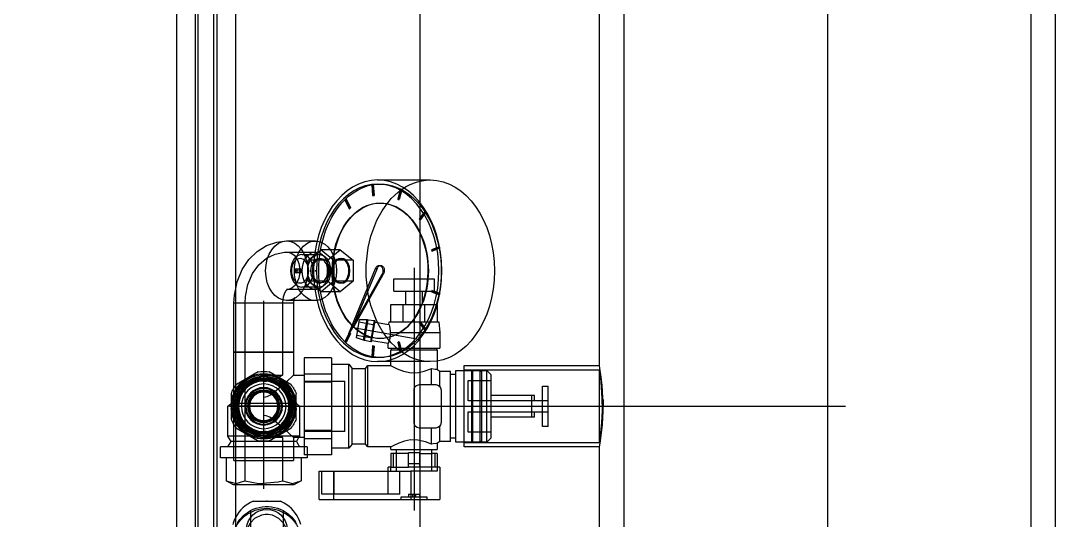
# Model space of a CAD drawing. Extents: x -234346 to 58427, y -132654 to -82394.
# Drawn here: x -196273.9 to -195891.9, y -103326.8 to -103142.6 of the extents above; entities that cross this region are included whole.
import ezdxf

# ---------------------------------------------------------------- set-up
doc = ezdxf.new("R2010")
doc.units = 0
doc.header["$LTSCALE"] = 8
doc.layers.get('0').update_dxf_attribs({"color": 9, "lineweight": 5})
doc.layers.add('PUMP EQUIPMENT BLOCK', color=30, linetype='Continuous')

# ---------------------------------------------------------------- blocks, each defined once
blk = doc.blocks.new('BOOSTER PUMP BLOCK')
for p, q in [((384, 629.45), (-532.5, 629.45)), ((406, 620.35), (-554, 620.35)), ((-154, 324.59), (-154, 552)), ((466, 545.3), (-614, 545.3)), ((-554, 470.25), (406, 470.25)), ((-151.43, 462.45), (-154, 462.49)), ((-309.67, 461.15), (-168.81, 461.15)), ((-169, 461.18), (-169, 411.15)), ((-167.5, 461.17), (-167.5, 411.15)), ((-167.5, 461.15), (-140.5, 461.15)), ((-154, 462.24), (-154.81, 462.23)), ((-140.5, 411.15), (-140.5, 461.15)), ((-139.03, 461.15), (1.69, 461.15)), ((-139, 411.15), (-139, 461.15)), ((-161.39, 442.15), (-146.61, 442.15)), ((-161.39, 442.15), (-161.39, 440.15)), ((-161.39, 440.15), (-146.61, 440.15)), ((-156, 412.65), (-156, 442.15)), ((-152, 442.15), (-152, 412.65)), ((-146.61, 440.15), (-146.61, 442.15)), ((-158, 437.19), (-158, 421.15)), ((-158, 437.19), (-156, 437.19)), ((-158, 436.15), (-150, 436.15)), ((-152, 437.19), (-150, 437.19)), ((-150, 437.19), (-150, 421.15)), ((-165.62, 421.15), (-167.22, 419.55)), ((-165.62, 421.15), (-142.38, 421.15)), ((-163.5, 421.15), (-163.5, 412.65)), ((-144.5, 412.65), (-144.5, 421.15)), ((-140.78, 419.55), (-142.38, 421.15)), ((-167.22, 419.55), (-167.22, 417.65)), ((-167.22, 419.55), (-140.78, 419.55)), ((-167.22, 417.65), (-140.78, 417.65)), ((-166.67, 417.65), (-167.22, 417.05)), ((-167.22, 417.05), (-167.22, 414.35)), ((-167.22, 417.05), (-140.78, 417.05)), ((-140.78, 417.05), (-141.33, 417.65)), ((-140.78, 417.65), (-140.78, 419.55)), ((-140.78, 414.35), (-140.78, 417.05)), ((-167.22, 414.35), (-140.78, 414.35)), ((-167.22, 414.35), (-166.75, 413.95)), ((-167.22, 413.95), (-140.78, 413.95)), ((-167.22, 413.95), (-167.22, 411.15)), ((-163.5, 412.65), (-156, 412.65)), ((-152, 412.65), (-144.5, 412.65)), ((-141.25, 413.95), (-140.78, 414.35)), ((-140.78, 411.15), (-140.78, 413.95)), ((-169, 411.15), (-139, 411.15)), ((-167.22, 411.15), (-167.22, 408.15)), ((-140.78, 408.15), (-140.78, 411.15)), ((-167.22, 408.15), (-140.78, 408.15)), ((-167, 406.15), (-141, 406.15)), ((-167, 406.15), (-167, 402.15)), ((-165.8, 408.15), (-165.8, 406.15)), ((-142.2, 406.15), (-142.2, 408.15)), ((-141, 402.15), (-141, 406.15)), ((-188.4, 357.65), (-188.4, 402.15)), ((-176.4, 402.15), (-188.4, 402.15)), ((-176.4, 401.15), (-177.9, 401.15)), ((-177.9, 401.15), (-177.9, 391.5)), ((-176.4, 402.15), (-176.4, 390.65)), ((-171.4, 401.26), (-176.4, 401.26)), ((-171.4, 401.26), (-171.4, 399.15)), ((-167.67, 401.15), (-169.9, 401.15)), ((-169.9, 384.15), (-169.9, 401.15)), ((-167, 402.15), (-167.71, 401.08)), ((-167, 402.15), (-161.32, 402.15)), ((-148, 402.65), (-160, 402.65)), ((-146.68, 402.15), (-141, 402.15)), ((-140.29, 401.08), (-141, 402.15)), ((-137.32, 401.15), (-140.33, 401.15)), ((-133.2, 401.15), (-137.32, 401.15)), ((-133.2, 384.15), (-133.2, 401.15)), ((-126.8, 402.15), (-132.5, 402.15)), ((-132.5, 383.15), (-132.5, 402.15)), ((-126.8, 383.79), (-126.8, 402.15)), ((-122.8, 401.81), (-126.8, 402.15)), ((-122.8, 383.48), (-122.8, 401.81)), ((-116.5, 401.15), (-122.8, 401.15)), ((-116.5, 384.15), (-116.5, 401.15)), ((-112.76, 402.04), (-112.39, 401.05)), ((-112.76, 401.86), (-112.76, 402.04)), ((-112.45, 401.04), (-112.76, 401.86)), ((-111.25, 399.4), (-112.28, 402.14)), ((-112.28, 402.14), (-112.28, 401.96)), ((-112.28, 401.96), (-111.97, 401.13)), ((-111.97, 401.13), (-111.25, 399.23)), ((-95.72, 402.14), (-96.75, 399.4)), ((-96.75, 399.23), (-96.03, 401.13)), ((-96.03, 401.13), (-95.72, 401.96)), ((-95.72, 401.96), (-95.72, 402.14)), ((-95.61, 401.05), (-95.24, 402.04)), ((-95.24, 401.86), (-95.55, 401.04)), ((-95.24, 402.04), (-95.24, 401.86)), ((-187.4, 397.4), (-188.4, 397.4)), ((-187.4, 387.9), (-187.4, 397.4)), ((-176.4, 399.15), (-177.9, 399.15)), ((-171.4, 400.35), (-176.4, 400.35)), ((-169.9, 399.15), (-176.4, 399.15)), ((-171.4, 394.65), (-171.4, 399.15)), ((-167.96, 399.15), (-162, 399.15)), ((-162, 400.65), (-162, 394.65)), ((-146, 394.65), (-146, 400.65)), ((-146, 399.15), (-140.04, 399.15)), ((-137.5, 398.66), (-137.5, 379.22)), ((-132.5, 400.9), (-133.2, 400.9)), ((-111.73, 399.13), (-112.45, 401.04)), ((-112.39, 401.05), (-111.73, 399.31)), ((-111.73, 399.13), (-111.73, 399.31)), ((-107, 400.15), (-111.5, 400.15)), ((-111.5, 385.15), (-111.5, 400.15)), ((-111.25, 399.23), (-111.25, 399.4)), ((-107, 385.15), (-107, 400.15)), ((-96.75, 399.23), (-96.75, 399.4)), ((-96.27, 399.31), (-95.61, 401.05)), ((-95.55, 401.04), (-96.27, 399.13)), ((-96.27, 399.13), (-96.27, 399.31)), ((-70.5, 379.22), (-70.5, 398.66)), ((-188.4, 394.8), (-309.55, 394.8)), ((-70.5, 394.8), (-188.4, 394.8)), ((-186.4, 394.65), (-187.4, 394.65)), ((-186.4, 390.65), (-186.4, 394.65)), ((-175.26, 394.65), (-176.4, 394.65)), ((-171, 394.65), (-175.26, 394.65)), ((-175.26, 394.65), (-175.26, 390.65)), ((-171, 390.65), (-171, 394.65)), ((-129.18, 393.68), (-125.17, 370.93)), ((-125.9, 396.78), (-125.15, 396.2)), ((-125.9, 396.6), (-125.9, 396.78)), ((-125.28, 396.12), (-125.9, 396.6)), ((-122.84, 394.93), (-125.53, 397.02)), ((-125.53, 397.02), (-125.53, 396.84)), ((-125.53, 396.84), (-124.9, 396.35)), ((-123.21, 394.51), (-125.28, 396.12)), ((-125.15, 396.2), (-123.21, 394.68)), ((-124.9, 396.35), (-122.84, 394.75)), ((-123.21, 394.51), (-123.21, 394.68)), ((-122.84, 394.75), (-122.84, 394.93)), ((-122.8, 396.65), (-116.5, 396.65)), ((-111.5, 395.65), (-116.5, 395.65)), ((-82.47, 397.02), (-85.16, 394.93)), ((-85.16, 394.75), (-83.1, 396.35)), ((-85.16, 394.75), (-85.16, 394.93)), ((-84.79, 394.68), (-82.85, 396.2)), ((-82.72, 396.12), (-84.79, 394.51)), ((-84.79, 394.51), (-84.79, 394.68)), ((-83.1, 396.35), (-82.47, 396.84)), ((-82.85, 396.2), (-82.1, 396.78)), ((-82.1, 396.6), (-82.72, 396.12)), ((-82.47, 396.84), (-82.47, 397.02)), ((-82.1, 396.78), (-82.1, 396.6)), ((1.55, 394.8), (-70.5, 394.8)), ((-102.93, 392.65), (-192.47, 392.65)), ((-177.9, 391.5), (-188.4, 391.5)), ((-186.4, 393.15), (-187.4, 393.15)), ((-186.4, 392.15), (-187.4, 392.15)), ((-186.4, 390.65), (-187.4, 390.65)), ((-177.9, 357.65), (-177.9, 391.5)), ((-176.4, 384.04), (-176.4, 390.65)), ((-176.4, 390.65), (-171, 390.65)), ((-171.4, 390.65), (-171.4, 384.04)), ((-160, 392.65), (-148, 392.65)), ((-188.4, 387.9), (-187.4, 387.9)), ((-186.4, 387.41), (-186.4, 358.65)), ((-186.4, 387.41), (-177.9, 387.41)), ((-177.9, 386.15), (-171.4, 386.15)), ((-171.4, 386.15), (-169.9, 386.15)), ((-134.16, 387.84), (-133.66, 387.71)), ((-134.16, 387.66), (-134.16, 387.84)), ((-133.75, 387.56), (-134.16, 387.66)), ((-130.24, 387.19), (-133.99, 388.17)), ((-133.99, 388.17), (-133.99, 388)), ((-133.99, 388), (-133.56, 387.88)), ((-130.41, 386.68), (-133.75, 387.56)), ((-133.66, 387.71), (-130.41, 386.85)), ((-133.56, 387.88), (-130.24, 387.01)), ((-130.41, 386.68), (-130.41, 386.85)), ((-130.24, 387.01), (-130.24, 387.19)), ((-122.8, 388.65), (-116.5, 388.65)), ((-116.5, 389.65), (-111.5, 389.65)), ((-74.01, 388.17), (-77.76, 387.19)), ((-77.76, 387.01), (-74.44, 387.88)), ((-77.76, 387.01), (-77.76, 387.19)), ((-77.59, 386.85), (-74.34, 387.71)), ((-74.25, 387.56), (-77.59, 386.68)), ((-77.59, 386.68), (-77.59, 386.85)), ((-74.44, 387.88), (-74.01, 388)), ((-74.34, 387.71), (-73.84, 387.84)), ((-73.84, 387.66), (-74.25, 387.56)), ((-74.01, 388), (-74.01, 388.17)), ((-73.84, 387.84), (-73.84, 387.66)), ((-186.4, 383.15), (-177.9, 383.15)), ((-177.9, 384.15), (-176.4, 384.15)), ((-177.9, 383.15), (-176.4, 383.15)), ((-171.4, 384.94), (-176.4, 384.94)), ((-176.4, 384.04), (-176.4, 383.15)), ((-171.4, 384.04), (-176.4, 384.04)), ((-169.9, 384.15), (-168.94, 384.15)), ((-169, 384.25), (-169, 375.65)), ((-139.06, 384.15), (-137.5, 384.15)), ((-139, 375.65), (-139, 384.25)), ((-137.5, 384.15), (-133.2, 384.15)), ((-133.2, 384.4), (-132.5, 384.4)), ((-132.5, 383.15), (-130.84, 383.15)), ((-130.88, 383.15), (-129.81, 377.06)), ((-123.82, 383.39), (-122.8, 383.48)), ((-122.91, 378.28), (-123.81, 383.4)), ((-122.8, 384.15), (-116.5, 384.15)), ((-111.5, 385.15), (-107, 385.15)), ((-136, 380.1), (-136, 379.22)), ((-130.13, 377), (-122.58, 378.33)), ((-129, 380.28), (-129, 380.1)), ((-105.36, 380.79), (-127.08, 368.53)), ((-127.08, 368.53), (-103.11, 378.48)), ((-124.72, 370.39), (-105.36, 381.32)), ((-103.11, 379.01), (-124.48, 370.14)), ((-122.4, 378.06), (-122.58, 378.33)), ((-105.36, 380.79), (-105.36, 381.32)), ((-103.11, 378.48), (-103.11, 379.01)), ((-102, 379.75), (-102, 380.28)), ((-79, 380.1), (-79, 380.28)), ((-72, 379.22), (-72, 380.1)), ((-169, 375.65), (-168, 374.68)), ((-169, 375.65), (-139, 375.65)), ((-168, 374.68), (-168, 369.83)), ((-168, 374.68), (-140, 374.68)), ((-140, 374.68), (-139, 375.65)), ((-140, 369.83), (-140, 374.68)), ((-131.8, 377.91), (-135.77, 377.57)), ((-135.77, 377.39), (-131.8, 377.73)), ((-135.77, 377.57), (-135.77, 377.39)), ((-135.71, 377.22), (-131.77, 377.56)), ((-131.73, 377.38), (-135.71, 377.04)), ((-135.71, 377.04), (-135.71, 377.22)), ((-131.8, 377.73), (-131.8, 377.91)), ((-131.77, 377.56), (-131.73, 377.56)), ((-131.73, 377.38), (-131.73, 377.56)), ((-130.22, 376.68), (-122.4, 378.06)), ((-130.13, 377), (-130.22, 376.68)), ((-130.22, 376.68), (-129.67, 374.4)), ((-129.67, 374.4), (-122.13, 375.73)), ((-129.67, 374.4), (-129.65, 374.05)), ((-129.65, 374.05), (-122.03, 375.39)), ((-128.82, 377.23), (-127.82, 371.53)), ((-122.89, 372.4), (-123.9, 378.1)), ((-122.13, 375.73), (-122.4, 378.06)), ((-122.03, 375.39), (-122.13, 375.73)), ((-122.03, 372.55), (-122.03, 375.39)), ((-76.27, 377.38), (-76.27, 377.56)), ((-76.27, 377.56), (-76.23, 377.56)), ((-72.29, 377.04), (-76.27, 377.38)), ((-76.23, 377.56), (-72.29, 377.22)), ((-72.23, 377.57), (-76.2, 377.91)), ((-76.2, 377.73), (-76.2, 377.91)), ((-76.2, 377.73), (-72.23, 377.39)), ((-72.29, 377.22), (-72.29, 377.04)), ((-72.23, 377.39), (-72.23, 377.57)), ((-129.65, 374.05), (-128.68, 371.38)), ((-128.68, 371.38), (-122.03, 372.55)), ((-168, 369.83), (-169.5, 368.57)), ((-169.5, 368.57), (-138.5, 368.57)), ((-169.5, 368.57), (-169.5, 362.15)), ((-168, 369.83), (-140, 369.83)), ((-163.28, 367.15), (-144.73, 367.15)), ((-163.28, 367.15), (-163.28, 352.15)), ((-144.73, 352.15), (-144.73, 367.15)), ((-138.5, 368.57), (-140, 369.83)), ((-138.5, 362.15), (-138.5, 368.57)), ((-127.17, 369.16), (-130.48, 367.57)), ((-130.48, 367.39), (-127.17, 368.98)), ((-130.48, 367.57), (-130.48, 367.39)), ((-130.19, 367.28), (-127.08, 368.78)), ((-127.08, 368.6), (-130.19, 367.1)), ((-130.19, 367.1), (-130.19, 367.28)), ((-127.17, 368.98), (-127.17, 369.16)), ((-127.08, 368.89), (-124.72, 370.22)), ((-124.48, 369.97), (-127.08, 368.89)), ((-127.08, 368.53), (-127.08, 368.89)), ((-127.08, 368.78), (-126.88, 368.87)), ((-126.88, 368.69), (-127.08, 368.6)), ((-126.88, 368.69), (-126.88, 368.87)), ((-124.72, 370.22), (-124.72, 370.39)), ((-124.48, 370.14), (-124.48, 369.97)), ((-107.86, 370.16), (-111.73, 365.43)), ((-107.86, 370.16), (-107.86, 363.09)), ((-100.14, 370.16), (-107.86, 370.16)), ((-100.14, 370.16), (-100.14, 363.09)), ((-96.27, 365.43), (-100.14, 370.16)), ((-81.12, 368.69), (-81.12, 368.87)), ((-81.12, 368.87), (-81, 368.81)), ((-77.81, 367.1), (-81.12, 368.69)), ((-81, 368.81), (-77.81, 367.28)), ((-77.52, 367.57), (-80.83, 369.16)), ((-80.83, 368.98), (-80.83, 369.16)), ((-80.83, 368.98), (-77.52, 367.39)), ((-77.81, 367.28), (-77.81, 367.1)), ((-77.52, 367.39), (-77.52, 367.57)), ((-177.9, 363.04), (-186.4, 363.04)), ((-111.73, 365.43), (-107.86, 360.7)), ((-111.73, 365.43), (-111.73, 358.36)), ((-107.86, 363.09), (-111.73, 358.36)), ((-108.5, 365.99), (-108.5, 365.43)), ((-100.14, 363.09), (-107.86, 363.09)), ((-100.14, 360.7), (-96.27, 365.43)), ((-96.27, 358.36), (-100.14, 363.09)), ((-99.5, 365.43), (-99.5, 366.18)), ((-96.27, 365.43), (-96.27, 358.36)), ((-177.9, 362.92), (-188.4, 362.92)), ((-136.1, 362.15), (-171.9, 362.15)), ((-171.9, 362.15), (-171.9, 353.15)), ((-166, 362.15), (-166, 352.15)), ((-162.95, 362.15), (-162.95, 352.15)), ((-145.05, 362.15), (-145.05, 352.15)), ((-142, 352.15), (-142, 362.15)), ((-136.1, 362.15), (-136.1, 352.15)), ((-107.86, 360.7), (-100.14, 360.7)), ((-107.86, 360.7), (-107.86, 355.69)), ((-100.14, 360.7), (-100.14, 355.69)), ((-188.4, 357.65), (-177.9, 357.65)), ((-186.4, 358.65), (-177.9, 358.65)), ((-115, 356.24), (-115, 345.63)), ((-111.73, 358.36), (-109.7, 355.88)), ((-110.9, 356.24), (-110.9, 345.63)), ((-110, 357.65), (-110, 355.91)), ((-110, 355.91), (-110, 353.83)), ((-109.7, 355.88), (-107.86, 353.63)), ((-108.5, 358.36), (-108.5, 357.65)), ((-107.86, 355.69), (-107.86, 353.63)), ((-100.14, 353.63), (-98.3, 355.88)), ((-100.14, 355.69), (-100.14, 353.63)), ((-99.5, 357.65), (-99.5, 358.36)), ((-98.3, 355.88), (-96.27, 358.36)), ((-98, 355.91), (-98, 357.65)), ((-98, 353.83), (-98, 355.91)), ((-97.1, 345.63), (-97.1, 356.24)), ((-93, 345.63), (-93, 356.24)), ((-173, 353.15), (-173, 321.15)), ((-171.9, 353.15), (-173, 353.15)), ((-169, 353.15), (-171.9, 353.15)), ((-171.9, 353.15), (-171.9, 352.15)), ((-169, 352.15), (-171.9, 352.15)), ((-169, 353.15), (-169, 352.34)), ((-169, 352.34), (-169, 321.15)), ((-136.1, 352.15), (-169, 352.15)), ((-165.5, 352.15), (-165.5, 350.06)), ((-142.5, 348.13), (-142.5, 352.15)), ((-110, 353.83), (-110, 351.29)), ((-107.86, 353.63), (-100.14, 353.63)), ((-98, 351.29), (-98, 353.83)), ((-181.43, 351), (-183, 348.28)), ((-183, 348.28), (-183, 326.01)), ((-173, 351), (-181.43, 351)), ((-174, 326.15), (-174, 348.15)), ((-165.49, 348.15), (-174, 348.15)), ((-166.99, 349.2), (-169, 350.37)), ((-165.5, 350.06), (-166.99, 349.2)), ((-166.99, 349.2), (-166.99, 325.09)), ((-164.98, 350.37), (-165.5, 350.06)), ((-165.5, 350.06), (-165.5, 348.13)), ((-165.5, 348.15), (-162.13, 344.55)), ((-164.98, 350.37), (-164.98, 349.91)), ((-154, 350.37), (-164.98, 350.37)), ((-164.98, 349.91), (-164.98, 342.16)), ((-158.61, 349.15), (-149.39, 349.15)), ((-153, 349.2), (-154, 350.37)), ((-154, 350.37), (-154, 325.15)), ((-153, 349.2), (-153, 325.09)), ((-144.94, 345.57), (-142.5, 348.15)), ((-134, 348.15), (-142.51, 348.15)), ((-134, 348.15), (-134, 326.15)), ((-116, 348.15), (-134, 348.15)), ((-134, 326.15), (-134, 348.15)), ((-116, 348.15), (-116, 326.15)), ((-104.7, 350.58), (-104.7, 349.17)), ((-103.3, 349.17), (-103.3, 350.58)), ((-192.42, 344.3), (-269.88, 344.3)), ((-173, 344.07), (-181.43, 344.07)), ((-165.48, 344.05), (-174, 344.05)), ((-166.7, 339.16), (-162.09, 347.14)), ((-165.5, 344.05), (-165.5, 337.15)), ((-145.67, 344.77), (-148.71, 341.23)), ((-145.91, 347.14), (-141.3, 339.16)), ((-145.87, 344.55), (-144.94, 345.57)), ((-134, 344.05), (-142.52, 344.05)), ((-142.5, 337.15), (-142.5, 344.05)), ((-116, 344.05), (-134, 344.05)), ((-189, 333.3), (-189, 343.3)), ((-164.98, 342.16), (-164.98, 331.6)), ((-158.82, 340.61), (-158.35, 339.91)), ((-149.21, 340.57), (-148.58, 341.41)), ((-184.5, 337.15), (-115.1, 337.15)), ((-165.5, 337.15), (-142.5, 337.15)), ((-162.09, 327.16), (-166.7, 335.14)), ((-141.3, 335.14), (-145.91, 327.16)), ((-192.42, 332.3), (-269.88, 332.3)), ((-173, 330.22), (-181.43, 330.22)), ((-174, 330.25), (-134, 330.25)), ((-164.98, 331.6), (-164.98, 323.93)), ((-134, 330.25), (-116, 330.25)), ((-195.13, 326.7), (-414.5, 326.7)), ((-183, 326.7), (-195.13, 326.7)), ((-111.08, 326.7), (-183, 326.7)), ((-183, 326.01), (-181.43, 323.29)), ((-174, 326.15), (-147.35, 326.15)), ((-169, 323.93), (-166.99, 325.09)), ((-166.99, 325.09), (-164.98, 323.93)), ((-149.39, 325.15), (-158.61, 325.15)), ((-154, 325.15), (-154, 323.93)), ((-154, 323.93), (-153, 325.09)), ((-147.35, 326.15), (-134, 326.15)), ((-134, 326.15), (-116, 326.15)), ((-14.5, 326.7), (-111.08, 326.7)), ((145.5, 326.7), (-35.13, 326.7)), ((-173, 323.29), (-181.43, 323.29)), ((-173, 321.15), (-169, 321.15)), ((-164.98, 323.93), (-154, 323.93)), ((-554, 318.7), (406, 318.7)), ((-14.5, 319.8), (-293.5, 319.8)), ((145.5, 319.8), (-133.5, 319.8)), ((406, 311.8), (-554, 311.8)), ((-283, 312.9), (-25, 312.9)), ((-123, 312.9), (135, 312.9)), ((406, 304.9), (-554, 304.9))]:
    blk.add_line(p, q)
for points in [[(-169, 461.15), (-168.91, 461.16), (-167.57, 461.39), (-164.73, 461.8), (-160.65, 462.23), (-155.81, 462.47), (-150.81, 462.43), (-146.22, 462.13), (-142.44, 461.69), (-139.92, 461.3), (-139, 461.15), (-139, 461.15)], [(-167.5, 461.15), (-167.42, 461.16), (-166.2, 461.34), (-163.63, 461.68), (-159.95, 462.02), (-155.59, 462.22), (-151.09, 462.18), (-146.94, 461.94), (-143.55, 461.58), (-141.31, 461.27), (-140.5, 461.15), (-140.5, 461.15)], [(-167.67, 401.15), (-167.68, 400.9), (-167.83, 399.76), (-167.96, 399.15)], [(-140.04, 399.15), (-140.27, 400.43), (-140.33, 401.11), (-140.33, 401.15)], [(-167.96, 399.15), (-167.08, 396.92), (-166.45, 394.12), (-166.42, 391.4), (-166.84, 389.16), (-167.56, 387.06), (-168.41, 385.24), (-168.94, 384.25), (-169, 384.15)], [(-139, 384.15), (-139.06, 384.26), (-139.47, 385), (-140.17, 386.45), (-141.03, 388.71), (-141.6, 391.62), (-141.54, 394.26), (-141.06, 396.46), (-140.31, 398.54), (-140.04, 399.15)], [(-127.97, 383.8), (-128.99, 383.68), (-129.87, 383.48), (-130.52, 383.28), (-130.85, 383.16), (-130.88, 383.15)], [(-126.8, 383.79), (-127.92, 383.8), (-127.97, 383.8)], [(-123.81, 383.4), (-123.96, 383.44), (-124.44, 383.55), (-125.24, 383.69), (-126.35, 383.79), (-126.8, 383.79)], [(-108.5, 366), (-108.39, 366.69), (-107.82, 367.62), (-106.83, 368.34), (-105.5, 368.81), (-104.02, 368.97), (-102.54, 368.81), (-101.22, 368.37), (-100.21, 367.65), (-99.62, 366.71), (-99.5, 366)], [(-99.5, 366), (-99.75, 364.93), (-100.47, 363.94), (-101.6, 363.15), (-103, 362.69), (-104.5, 362.62), (-105.94, 362.95), (-107.17, 363.63), (-108.05, 364.57), (-108.47, 365.63), (-108.5, 366)], [(-197.56, 350.83), (-196.48, 350.49), (-195.44, 350.05), (-194.43, 349.52), (-193.48, 348.9), (-192.59, 348.21), (-191.75, 347.43), (-190.99, 346.59), (-190.31, 345.69), (-189.7, 344.73), (-189.19, 343.72), (-189, 343.3)], [(-192.42, 344.3), (-193.68, 346.22), (-194.95, 347.58), (-196.14, 348.52), (-196.69, 348.87), (-196.94, 348.99), (-196.95, 348.99)], [(-181.43, 344.07), (-182.49, 347.78), (-181.43, 351)], [(-114.94, 348.24), (-115.57, 348.16), (-116, 348.15)], [(-113.87, 348.61), (-113.95, 348.56), (-114.29, 348.42), (-114.87, 348.26), (-114.94, 348.24)], [(-114.6, 347.55), (-114.22, 348.22), (-113.88, 348.6), (-113.87, 348.61)], [(-198.55, 331.38), (-196.94, 332.32), (-195.32, 333.91), (-193.98, 336.44), (-193.73, 337.72), (-193.73, 338.86), (-194.03, 340.29), (-195.31, 342.66), (-196.89, 344.23), (-198.55, 345.21)], [(-192.42, 332.3), (-191.94, 333.32), (-191.56, 334.39), (-191.27, 335.49), (-191.07, 336.6), (-190.97, 337.73), (-190.97, 338.87), (-191.07, 340), (-191.27, 341.11), (-191.56, 342.21), (-191.95, 343.27), (-192.42, 344.3)], [(-181.43, 330.22), (-182.43, 335.38), (-181.85, 342.47), (-181.43, 344.07)], [(-163.2, 337.15), (-163.42, 339.18), (-163.97, 340.98), (-164.69, 342.59), (-165.32, 343.74), (-165.5, 344.05)], [(-165.5, 344.05), (-165.5, 344.04), (-165.28, 343.68), (-164.78, 342.77), (-164.07, 341.25), (-163.39, 339.05), (-163.2, 337.15)], [(-158.81, 340.6), (-161.46, 343.81), (-163.44, 345.97)], [(-144.8, 337.15), (-144.58, 339.18), (-144.03, 340.98), (-143.31, 342.59), (-142.68, 343.74), (-142.5, 344.05)], [(-142.5, 344.05), (-142.5, 344.04), (-142.72, 343.68), (-143.22, 342.77), (-143.93, 341.25), (-144.61, 339.05), (-144.8, 337.15)], [(-110.9, 345.82), (-111.35, 345.38), (-112.28, 344.81), (-113.73, 344.31), (-115.52, 344.06), (-116, 344.05)], [(-116, 330.25), (-113.43, 330.38), (-109.06, 331.29), (-104.99, 333.06), (-101.82, 335.38), (-99.4, 338.19), (-97.82, 341.38), (-97.13, 344.78), (-97.1, 345.63)], [(-116, 326.15), (-112.99, 326.31), (-108.11, 327.3), (-103.48, 329.21), (-99.81, 331.69), (-96.84, 334.74), (-94.69, 338.22), (-93.39, 342.01), (-93, 345.63)], [(-115, 345.63), (-114.89, 346.68), (-114.6, 347.55)], [(-110.9, 345.63), (-110.88, 345.81), (-110.86, 345.89)], [(-159.42, 341.41), (-159.21, 341.13), (-158.82, 340.61)], [(-149.65, 339.92), (-149.44, 340.23), (-149.21, 340.57)], [(-158.35, 339.91), (-158.02, 339.37), (-157.46, 338), (-157.35, 337.15)], [(-150.65, 337.15), (-150.42, 338.41), (-149.65, 339.92)], [(-189, 333.3), (-189.48, 332.27), (-190.05, 331.29), (-190.7, 330.36), (-191.43, 329.49), (-192.24, 328.69), (-193.11, 327.97), (-194.04, 327.32), (-195.02, 326.75), (-196.05, 326.27), (-197.12, 325.89), (-197.56, 325.76)], [(-196.95, 327.6), (-196.85, 327.63), (-196.53, 327.82), (-195.7, 328.39), (-194.25, 329.71), (-192.88, 331.49), (-192.42, 332.3)], [(-181.43, 323.29), (-182.49, 327), (-181.43, 330.22)]]:
    blk.add_lwpolyline(points)
for centre, radius in [((-154, 337.15), 11.96), ((-154, 337.15), 11.5), ((-154, 337.15), 11), ((-154, 337.15), 10.77), ((-154, 337.15), 10.3), ((-154, 337.15), 10), ((-154, 337.15), 9.8), ((-154, 337.15), 9.55), ((-154, 337.15), 9.5), ((-154, 337.15), 9.45), ((-154, 337.15), 9.3), ((-154, 337.15), 8.25), ((-154, 337.15), 6.9), ((-154, 337.15), 6.58), ((-154, 337.15), 6), ((-154, 337.15), 5.75), ((-154, 337.15), 5.72), ((-154, 337.15), 5.6), ((-154, 337.15), 5.25), ((-354, 104.8), 173.11)]:
    blk.add_circle(centre, radius)
for centre, radius, start, end in [((-160, 400.65), 2, 90, 180), ((-148, 400.65), 2, 0, 90), ((-160, 394.65), 2, 180, 270), ((-148, 394.65), 2, 270, 0), ((-154, 337.15), 12.03, 93.9528, 146.0472), ((-154, 337.15), 12.85, 111.003, 128.997), ((-154, 337.15), 12.03, 33.9528, 86.0472), ((-154, 337.15), 12.85, 51.003, 68.997), ((-154, 337.15), 12.03, 153.9528, 206.0472), ((-154, 337.15), 12.03, 333.9528, 26.0472), ((-154, 337.15), 12.85, 171.003, 188.997), ((-154, 337.15), 12.85, 351.003, 8.997), ((-154, 337.15), 12.03, 213.9528, 266.0472), ((-154, 337.15), 12.03, 273.9528, 326.0472), ((-154, 337.15), 12.85, 231.003, 248.997), ((-154, 337.15), 12.85, 291.003, 308.997), ((-354, 104.8), 175, 294.2946, 245.7054), ((-354, 104.8), 171.61, 294.8072, 245.1928)]:
    blk.add_arc(centre, radius, start, end)
for centre, major_axis, ratio, start_param, end_param in [((-104, 398.66), (-33.5, 0), 0.707107, 3.141593, 6.283185), ((-104, 380.1), (-32, 0), 0.707107, 4.989814, 5.450519), ((-104, 380.28), (32, 0), 0.707107, -4.45059, -4.434964), ((-104, 380.1), (-32, 0), 0.707107, 4.45059, 4.974188), ((-104, 380.28), (32, 0), 0.707107, 1.293371, 1.308997), ((-104, 380.1), (-32, 0), 0.707107, 3.974259, 4.434964), ((-104, 398.66), (-33.5, 0), 0.707107, 6.283185, 9.424778), ((-104, 380.1), (-25, 0), 0.707107, 6.893898, 13.159935), ((-104, 380.28), (25, 0), 0.707107, 6.283185, 9.424778), ((-104, 380.28), (28, 0), 0.707107, -4.45059, -4.432732), ((-104, 380.1), (-28, 0), 0.707107, -1.308997, -1.291139), ((-104, 380.28), (28, 0), 0.707107, 1.291139, 1.308997), ((-104, 380.1), (-28, 0), 0.707107, 4.432732, 4.45059), ((-104, 380.1), (-32, 0), 0.707107, 5.466144, 5.926849), ((-104, 380.28), (32, 0), 0.707107, -3.974259, -3.958633), ((-104, 380.28), (28, 0), 0.707107, -3.974259, -3.956401), ((-104, 380.1), (-28, 0), 0.707107, -0.832666, -0.814808), ((-104, 380.28), (28, 0), 0.707107, 0.814808, 0.832666), ((-104, 380.1), (-28, 0), 0.707107, 3.956401, 3.974259), ((-104, 380.28), (32, 0), 0.707107, 0.817041, 0.832666), ((-104, 380.1), (-32, 0), 0.707107, 3.497929, 3.958633), ((-104, 380.1), (-32, 0), 0.707107, 5.942475, 6.302718), ((-104, 380.28), (32, 0), 0.707107, -3.497929, -3.482303), ((-104, 380.28), (28, 0), 0.707107, -3.497929, -3.480071), ((-104, 380.1), (-28, 0), 0.707107, -0.356336, -0.338478), ((-104, 380.28), (28, 0), 0.707107, 0.338478, 0.356336), ((-104, 380.1), (-28, 0), 0.707107, 3.480071, 3.497929), ((-104, 380.28), (32, 0), 0.707107, 0.34071, 0.356336), ((-104, 380.1), (-32, 0), 0.707107, 3.12206, 3.482303), ((-104, 380.1), (-32, 0), 0.707107, 0.019532, 0.119995), ((-104, 380.28), (25, 0), 0.707107, 3.141593, 3.735157), ((-104, 380.28), (25, 0), 0.707107, 3.77829, 6.283185), ((-104, 380.28), (2, 0), 0.707107, 0, 2.31555), ((-104, 379.75), (-2, 0), 0.707107, 2.03032, 5.457143), ((-104, 380.28), (2, 0), 0.707107, 5.171913, 6.283185), ((-104, 380.1), (-32, 0), 0.707107, 3.021598, 3.12206), ((-104, 380.28), (32, 0), 0.707107, 3.261587, 3.277213), ((-104, 380.1), (-32, 0), 0.707107, 0.13562, 0.596325), ((-104, 380.28), (28, 0), 0.707107, 3.261587, 3.279445), ((-104, 380.1), (-28, 0), 0.707107, 0.119995, 0.137853), ((-104, 380.1), (-32, 0), 0.707107, 2.545268, 3.005972), ((-104, 380.28), (28, 0), 0.707107, -0.137853, -0.119995), ((-104, 380.1), (-28, 0), 0.707107, -3.279445, -3.261587), ((-104, 380.28), (32, 0), 0.707107, -0.13562, -0.119995), ((-104, 380.28), (32, 0), 0.707107, 3.737918, 3.753543), ((-104, 380.1), (-32, 0), 0.707107, 0.611951, 2.529642), ((-104, 380.28), (28, 0), 0.707107, 3.737918, 3.755776), ((-104, 380.1), (-28, 0), 0.707107, 0.596325, 0.614183), ((-104, 380.28), (25, 0), 0.707107, 3.752305, 3.77829), ((-104, 380.28), (28, 0), 0.707107, -0.614183, -0.596325), ((-104, 380.1), (-28, 0), 0.707107, -3.755776, -3.737918), ((-104, 380.28), (32, 0), 0.707107, -0.611951, -0.596325), ((-104, 356.24), (-11, 0), 0.707107, 3.218592, 6.206186), ((-104, 356.24), (-6.9, 0), 0.707107, 3.100578, 6.3242), ((-104, 357.65), (-6, 0), 0.707107, 1.891605, 7.533173), ((-104, 358.36), (4.5, 0), 0.707107, 0, 3.141593), ((-104, 356.24), (-11, 0), 0.707107, 6.206186, 9.501777), ((-104, 356.24), (-6.9, 0), 0.707107, 0.041015, 3.100578), ((-104, 358.36), (4.5, 0), 0.707107, 3.141593, 6.283185), ((-104, 345.63), (11, 0), 0.707107, 0, 3.066371), ((-104, 357.65), (-6, 0), 0.707107, 1.249987, 1.891605), ((-204.57, 338.3), (0, 13), 0.996195, 3.371304, 6.053474), ((-104, 345.63), (-6.9, 0), 0.707107, 3.141593, 6.283185), ((-199.55, 338.3), (0, -7.55), 0.991445, 0.07342, 3.068173), ((-104, 345.63), (11, 0), 0.707107, 3.066371, 3.141593), ((-104, 345.63), (11, 0), 0.707107, 3.141593, 4.712389), ((-104, 345.63), (11, 0), 0.707107, 4.712389, 6.283185)]:
    blk.add_ellipse(centre, major_axis=major_axis, ratio=ratio, start_param=start_param, end_param=end_param)
for centre, major_axis in [((-104, 379.22), (-33.5, 0)), ((-104, 379.22), (-32, 0)), ((-104, 365.43), (4.5, 0)), ((-104, 357.65), (-4.5, 0)), ((-104, 351.29), (-6, 0)), ((-104, 350.58), (4.5, 0)), ((-104, 350.58), (-0.7, 0)), ((-104, 349.17), (-0.7, 0))]:
    blk.add_ellipse(centre, major_axis=major_axis, ratio=0.707107)
for p in [(-154, 421.15), (-154, 411.15), (-107, 392.65), (-154, 367.15), (-154, 362.15), (-104, 356.24), (-104, 349.17), (-104, 347.4), (-104, 347.4), (-189, 338.3), (-174, 337.15), (-169, 337.15), (-154, 337.15), (-134, 337.15), (-134, 337.15)]:
    blk.add_point(p)

msp = doc.modelspace()

# ---------------------------------------------------------------- block references
at = {"layer": 'PUMP EQUIPMENT BLOCK', "ltscale": 1.032, "xscale": -1, "rotation": 269.9999999999878}
msp.add_blockref('BOOSTER PUMP BLOCK', (-196521.31, -103130.8), dxfattribs=at)

doc.saveas('drawing.dxf')
